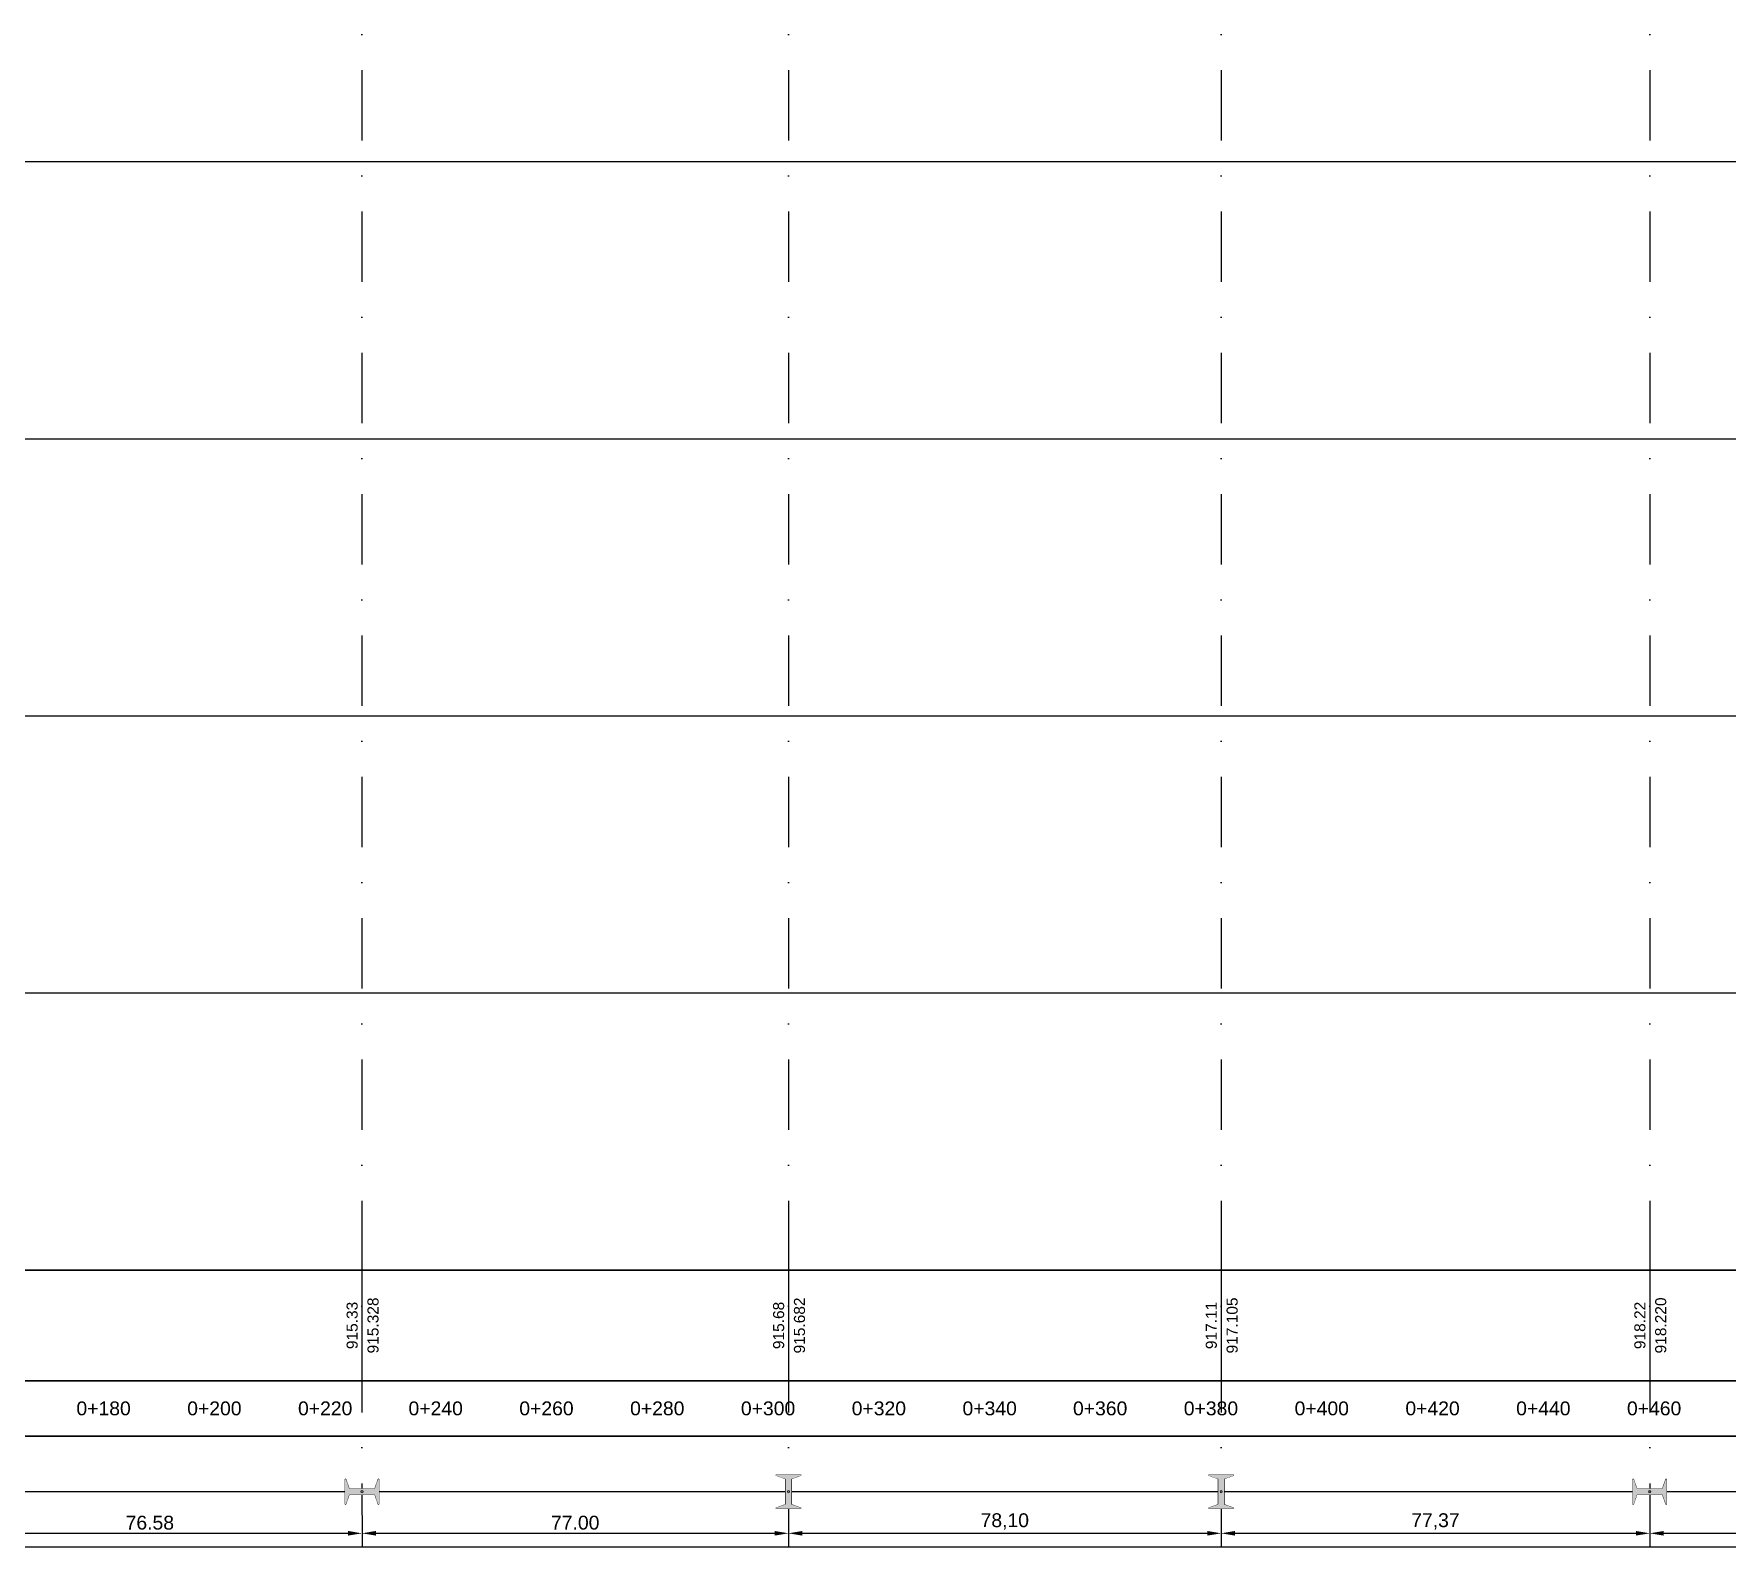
# Model space of a CAD drawing. Header units: metres. Extents: x -121 to 9872, y 3505 to 10721.
# Drawn here: x 145.9 to 451.5, y 3505.2 to 3778.2 of the extents above; entities that cross this region are included whole.
import ezdxf

# ---------------------------------------------------------------- set-up
doc = ezdxf.new("R2010")
doc.units = ezdxf.units.M
doc.set_wipeout_variables(frame=1)
doc.header["$PDMODE"] = 2
doc.linetypes.add('DASHDOT', pattern=[25.4, 12.7, -6.35, 0, -6.35])
for name, color, linetype in [('cotas', 7, 'Continuous'), ('EsquemáticoAlinhamento', 7, 'Continuous'), ('Grade', 9, 'Continuous'), ('Ind.Rot', 8, 'DASHDOT'), ('Perfil - Caixa', 251, 'Continuous'), ('Perfil - Estaca', 7, 'Continuous'), ('Perfil - Texto Estaca', 7, 'Continuous'), ('Poste', 7, 'Continuous'), ('Poste Perfil', 251, 'Continuous')]:
    doc.layers.add(name, color=color, linetype=linetype)
doc.styles.add('R80', font='arial.ttf', dxfattribs={"height": 2})
doc.styles.get("Standard").update_dxf_attribs({"font": 'arial.ttf'})
doc.dimstyles.new('ISO-25', dxfattribs={"dimtxt": 2.5, "dimasz": 2.5, "dimexe": 1.25, "dimexo": 0.625, "dimtad": 1, "dimzin": 1, "dimtxsty": 'Standard', "dimcen": 2.5, "dimaunit": 1, "dimadec": 3, "dimazin": 3, "dimtfac": 1, "dimtmove": 0, "dimatfit": 3, "dimfxlon": 1, "dimarcsym": 0})

# ---------------------------------------------------------------- blocks, each defined once
blk = doc.blocks.new('PosteBloco')
at = {"lineweight": 0}
blk.add_lwpolyline([(-2.3, 0.52), (-2.9, 2.24), (-3.05, 2.24), (-3.05, -2.24), (-2.9, -2.24), (-2.3, -0.52), (2.3, -0.52), (2.9, -2.24), (3.05, -2.24), (3.05, 2.24), (2.9, 2.24), (2.3, 0.52)], close=True, dxfattribs=at)
blk.add_wipeout([(-2.3, 0.52), (-2.9, 2.24), (-3.05, 2.24), (-3.05, -2.24), (-2.9, -2.24), (-2.3, -0.52), (2.3, -0.52), (2.9, -2.24), (3.05, -2.24), (3.05, 2.24), (2.9, 2.24), (2.3, 0.52)]).dxf.layer = 'Poste'
at = {"layer": 'Poste Perfil'}
h = blk.add_hatch(color=256, dxfattribs=at)
h.dxf.hatch_style = 1
h.paths.add_polyline_path([(-2.3, 0.52), (-2.9, 2.24), (-3.05, 2.24), (-3.05, -2.24), (-2.9, -2.24), (-2.3, -0.52), (2.3, -0.52), (2.9, -2.24), (3.05, -2.24), (3.05, 2.24), (2.9, 2.24), (2.3, 0.52)])
at = {"color": 251, "lineweight": 0}
blk.add_circle((0, 0), 0.182, dxfattribs=at)
blk = doc.blocks.new('EsquematicoPlantaTopo')
at = {"layer": 'Poste Perfil'}
blk.add_blockref('PosteBloco', (0, 0), dxfattribs=at)
blk = doc.blocks.new('*D307')
at = {"layer": 'cotas', "color": 0, "lineweight": -2, "transparency": 16777216}
for p, q in [((128.51, 3510.16), (128.51, 3506.41)), ((205.1, 3510.16), (205.1, 3506.41)), ((131.01, 3507.66), (202.6, 3507.66))]:
    blk.add_line(p, q, dxfattribs=at)
at = {"layer": 'cotas', "color": 0, "transparency": 16777216}
for points in [[(131.01, 3508.08), (131.01, 3507.25), (128.51, 3507.66)], [(202.6, 3508.08), (202.6, 3507.25), (205.1, 3507.66)]]:
    blk.add_solid(points, dxfattribs=at)
at = {"layer": 'Defpoints', "color": 0, "transparency": 16777216}
for p in [(128.51, 3515.17), (205.1, 3515.17), (205.1, 3507.66)]:
    blk.add_point(p, dxfattribs=at)
at = {"layer": 'cotas', "color": 0, "transparency": 16777216, "insert": (166.8, 3509.57), "char_height": 2.5, "attachment_point": 5}
blk.add_mtext('76.58', dxfattribs=at)
blk = doc.blocks.new('*D308')
at = {"layer": 'cotas', "color": 0, "lineweight": -2, "transparency": 16777216}
for p, q in [((205.1, 3510.16), (205.1, 3506.41)), ((282.08, 3510.16), (282.08, 3506.41)), ((207.6, 3507.66), (279.58, 3507.66))]:
    blk.add_line(p, q, dxfattribs=at)
at = {"layer": 'cotas', "color": 0, "transparency": 16777216}
for points in [[(207.6, 3508.08), (207.6, 3507.25), (205.1, 3507.66)], [(279.58, 3508.08), (279.58, 3507.25), (282.08, 3507.66)]]:
    blk.add_solid(points, dxfattribs=at)
at = {"layer": 'Defpoints', "color": 0, "transparency": 16777216}
for p in [(205.1, 3515.17), (282.08, 3515.17), (282.08, 3507.66)]:
    blk.add_point(p, dxfattribs=at)
at = {"layer": 'cotas', "color": 0, "transparency": 16777216, "insert": (243.59, 3509.57), "char_height": 2.5, "attachment_point": 5}
blk.add_mtext('77.00', dxfattribs=at)
blk = doc.blocks.new('*D309')
at = {"layer": 'cotas', "color": 0, "lineweight": -2, "transparency": 16777216}
for p, q in [((282.08, 3510.16), (282.08, 3506.41)), ((360.18, 3510.16), (360.18, 3506.41)), ((284.58, 3507.66), (357.68, 3507.66))]:
    blk.add_line(p, q, dxfattribs=at)
at = {"layer": 'cotas', "color": 0, "transparency": 16777216}
for points in [[(284.58, 3508.08), (284.58, 3507.25), (282.08, 3507.66)], [(357.68, 3508.08), (357.68, 3507.25), (360.18, 3507.66)]]:
    blk.add_solid(points, dxfattribs=at)
at = {"layer": 'Defpoints', "color": 0, "transparency": 16777216}
for p in [(282.08, 3515.17), (360.18, 3515.17), (360.18, 3507.66)]:
    blk.add_point(p, dxfattribs=at)
at = {"layer": 'cotas', "color": 0, "transparency": 16777216, "insert": (321.13, 3509.79), "char_height": 2.5, "attachment_point": 5}
blk.add_mtext('78,10', dxfattribs=at)
blk = doc.blocks.new('*D310')
at = {"layer": 'cotas', "color": 0, "lineweight": -2, "transparency": 16777216}
for p, q in [((360.18, 3510.16), (360.18, 3506.41)), ((437.55, 3510.16), (437.55, 3506.41)), ((362.68, 3507.66), (435.05, 3507.66))]:
    blk.add_line(p, q, dxfattribs=at)
at = {"layer": 'cotas', "color": 0, "transparency": 16777216}
for points in [[(362.68, 3508.08), (362.68, 3507.25), (360.18, 3507.66)], [(435.05, 3508.08), (435.05, 3507.25), (437.55, 3507.66)]]:
    blk.add_solid(points, dxfattribs=at)
at = {"layer": 'Defpoints', "color": 0, "transparency": 16777216}
for p in [(360.18, 3515.17), (437.55, 3515.17), (437.55, 3507.66)]:
    blk.add_point(p, dxfattribs=at)
at = {"layer": 'cotas', "color": 0, "transparency": 16777216, "insert": (398.86, 3509.79), "char_height": 2.5, "attachment_point": 5}
blk.add_mtext('77,37', dxfattribs=at)
blk = doc.blocks.new('*D311')
at = {"layer": 'cotas', "color": 0, "lineweight": -2, "transparency": 16777216}
for p, q in [((437.55, 3510.16), (437.55, 3506.41)), ((510.55, 3510.16), (510.55, 3506.41)), ((440.05, 3507.66), (508.05, 3507.66))]:
    blk.add_line(p, q, dxfattribs=at)
at = {"layer": 'cotas', "color": 0, "transparency": 16777216}
for points in [[(440.05, 3508.08), (440.05, 3507.25), (437.55, 3507.66)], [(508.05, 3508.08), (508.05, 3507.25), (510.55, 3507.66)]]:
    blk.add_solid(points, dxfattribs=at)
at = {"layer": 'Defpoints', "color": 0, "transparency": 16777216}
for p in [(437.55, 3515.17), (510.55, 3515.17), (510.55, 3507.66)]:
    blk.add_point(p, dxfattribs=at)
at = {"layer": 'cotas', "color": 0, "transparency": 16777216, "insert": (474.05, 3509.79), "char_height": 2.5, "attachment_point": 5}
blk.add_mtext('73,00', dxfattribs=at)

msp = doc.modelspace()

# ---------------------------------------------------------------- linework, layer by layer
at = {"layer": 'Grade'}
for points in [[(-91.483, 3755.169), (1088.165, 3755.169)], [(-91.483, 3705.169), (1088.165, 3705.169)], [(-91.483, 3655.169), (1088.165, 3655.169)], [(-91.483, 3605.169), (1088.165, 3605.169)]]:
    msp.add_lwpolyline(points, dxfattribs=at)
at = {"layer": 'Ind.Rot', "linetype": 'DASHDOT'}
for p, q in [((205.089, 4205.169), (205.1, 3505.169)), ((282.081, 4205.169), (282.081, 3505.169)), ((360.181, 4205.169), (360.181, 3505.169)), ((437.55, 4205.169), (437.546, 3505.169))]:
    msp.add_line(p, q, dxfattribs=at)
at = {"layer": 'Perfil - Caixa'}
msp.add_line((1088.165, 3515.169), (-91.483, 3515.169), dxfattribs=at)
for points in [[(-91.483, 4205.169), (1088.165, 4205.169), (1088.165, 3555.169), (-91.483, 3555.169)], [(-91.483, 3555.169), (1088.165, 3555.169), (1088.165, 3535.169), (-91.483, 3535.169)], [(-91.483, 3535.169), (1088.165, 3535.169), (1088.165, 3525.169), (-91.483, 3525.169)], [(-91.483, 3525.169), (1088.165, 3525.169), (1088.165, 3505.169), (-91.483, 3505.169)]]:
    msp.add_lwpolyline(points, close=True, dxfattribs=at)
for points in [[(-91.483, 3555.169), (1088.165, 3555.169)], [(-91.483, 3525.169), (1088.165, 3525.169)]]:
    msp.add_lwpolyline(points, dxfattribs=at)
at = {"layer": 'Perfil - Estaca'}
for points in [[(205.099, 3555.169), (205.099, 3533.669)], [(282.081, 3555.169), (282.081, 3533.669)], [(360.181, 3555.169), (360.181, 3533.669)], [(437.546, 3555.169), (437.546, 3533.669)]]:
    msp.add_lwpolyline(points, dxfattribs=at)

# ---------------------------------------------------------------- texts
at = {"layer": 'Perfil - Estaca', "linetype": 'ByBlock', "char_height": 2, "attachment_point": 8, "rotation": 90, "style": 'R80'}
for s, insert in [('{\\C7;915.33}', (204.349, 3545.169)), ('{\\C7;915.68}', (281.331, 3545.169)), ('{\\C7;917.11}', (359.431, 3545.169)), ('{\\C7;918.22}', (436.796, 3545.169))]:
    msp.add_mtext(s, dxfattribs=dict(at, insert=insert))
at = {"layer": 'Perfil - Estaca', "linetype": 'ByBlock', "char_height": 2, "width": 9.85812, "attachment_point": 5, "rotation": 90, "style": 'R80'}
for s, insert in [('{\\C7;915.328}', (207.099, 3545.169)), ('{\\C7;915.682}', (284.081, 3545.169)), ('{\\C7;917.105}', (362.181, 3545.169)), ('{\\C7;918.220}', (439.546, 3545.169))]:
    msp.add_mtext(s, dxfattribs=dict(at, insert=insert))
at = {"layer": 'Perfil - Texto Estaca', "linetype": 'ByBlock', "char_height": 2.5, "attachment_point": 8, "style": 'R80'}
for s, insert in [('0+180', (158.455, 3528.919)), ('0+200', (178.455, 3528.919)), ('0+220', (198.455, 3528.919)), ('0+240', (218.4, 3528.919)), ('0+260', (238.4, 3528.919)), ('0+280', (258.4, 3528.919)), ('0+300', (278.4, 3528.919)), ('0+320', (298.4, 3528.919)), ('0+340', (318.4, 3528.919)), ('0+360', (338.346, 3528.919)), ('0+380', (358.346, 3528.919)), ('0+400', (378.346, 3528.919)), ('0+420', (398.346, 3528.919)), ('0+440', (418.346, 3528.919)), ('0+460', (438.346, 3528.919))]:
    msp.add_mtext(s, dxfattribs=dict(at, insert=insert))

# ---------------------------------------------------------------- next in the draw order: block references
at = {"layer": 'EsquemáticoAlinhamento', "rotation": 270}
for p in [(282.081, 3515.169), (360.181, 3515.169)]:
    msp.add_blockref('EsquematicoPlantaTopo', p, dxfattribs=at)
at = {"layer": 'EsquemáticoAlinhamento'}
for p in [(205.1, 3515.169), (437.546, 3515.169)]:
    msp.add_blockref('EsquematicoPlantaTopo', p, dxfattribs=at)

# ---------------------------------------------------------------- next in the draw order: dimensions: what is measured, and where the dimension line sits
at = {"layer": 'cotas'}
for base, p1, p2, text, picture, middle in [((205.1, 3507.664), (128.509, 3515.169), (205.1, 3515.169), '76.58', '*D307', (166.804, 3509.565)), ((282.081, 3507.664), (205.1, 3515.169), (282.081, 3515.169), '77.00', '*D308', (243.59, 3509.565))]:
    dim = msp.add_linear_dim(base=base, p1=p1, p2=p2, text=text, dimstyle='ISO-25', override={"dimtmove": 1}, dxfattribs=at)
    dim.commit()
    dim.dimension.update_dxf_attribs({"geometry": picture, "text_midpoint": middle})
for base, p1, p2, picture, middle in [((360.181, 3507.664), (282.081, 3515.169), (360.181, 3515.169), '*D309', (321.131, 3509.791)), ((437.5463, 3507.6638), (360.1807, 3515.1694), (437.5463, 3515.169), '*D310', (398.8635, 3509.7912)), ((510.549, 3507.664), (437.546, 3515.169), (510.549, 3515.169), '*D311', (474.047, 3509.791))]:
    dim = msp.add_linear_dim(base=base, p1=p1, p2=p2, dimstyle='ISO-25', override={"dimtmove": 1}, dxfattribs=at)
    dim.commit()
    dim.dimension.update_dxf_attribs({"geometry": picture, "text_midpoint": middle})

doc.saveas('drawing.dxf')
